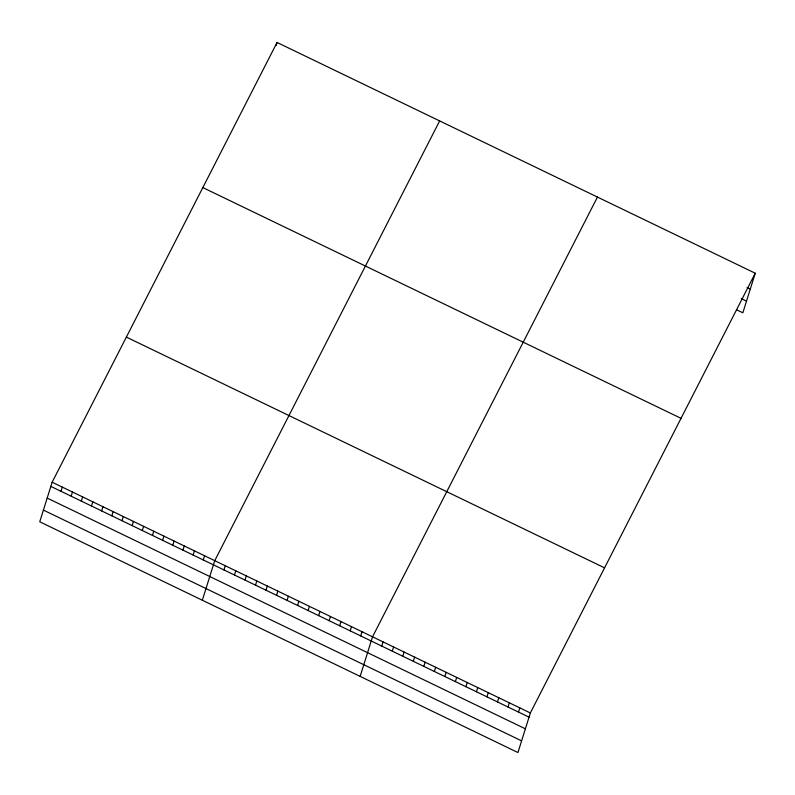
<?xml version="1.0" encoding="UTF-8"?>
<svg xmlns="http://www.w3.org/2000/svg" width="795" height="795" viewBox="0 0 795 795"><rect width="100%" height="100%" fill="white"/><g stroke="black" fill="none" stroke-linecap="round" stroke-linejoin="round"><path stroke-width="1.19" d="M52.152 482.207L39.75 521.778L517.943 752.537L530.344 712.966L755.25 273.222L277.058 42.463L52.152 482.207L530.344 712.966M61.006 491.29L62.308 487.116M71.162 496.199L72.474 492.016M81.329 501.098L82.63 496.925M91.485 506.008L92.796 501.824M101.651 510.907L102.962 506.733M111.807 515.816L113.119 511.632M121.973 520.715L123.285 516.531M276.074 45.603L277.058 42.463M132.129 525.624L133.441 521.441M142.295 530.523L143.607 526.34M152.461 535.423L153.763 531.249M162.617 540.332L163.929 536.148M172.783 545.231L174.085 541.057M182.939 550.14L184.251 545.956M193.106 555.039L194.417 550.856M203.262 559.948L204.573 555.765M202.337 600.235L214.739 560.664L439.645 120.92M223.942 569.926L225.253 565.742M234.465 575.004L235.777 570.82M244.989 580.082L246.301 575.898M255.503 585.16L256.815 580.976M266.027 590.228L267.339 586.054M276.551 595.306L277.862 591.132M287.065 600.384L288.376 596.2M297.588 605.462L298.9 601.278M308.112 610.54L309.414 606.356M318.626 615.618L319.938 611.434M329.15 620.696L330.462 616.513M339.674 625.764L340.976 621.591M350.188 630.842L351.499 626.669M360.711 635.92L362.023 631.737M360.145 676.386L372.537 636.815L597.443 197.071M381.749 646.077L383.061 641.893M392.273 651.155L393.585 646.971M402.787 656.233L404.099 652.049M413.311 661.301L414.622 657.127M423.834 666.379L425.146 662.205M434.348 671.457L435.66 667.273M444.872 676.535L446.184 672.351M455.396 681.613L456.698 677.429M465.91 686.691L467.222 682.507M476.434 691.769L477.745 687.586M486.957 696.837L488.259 692.664M497.471 701.915L498.783 697.742M507.995 706.994L509.307 702.81M518.519 712.072L519.821 707.888M755.25 273.222L742.848 312.793L736.538 309.742M747.121 287.561L750.281 289.082M741.248 298.572L746.505 301.116M202.834 187.58L681.027 418.339M126.365 337.09L604.568 567.849M50.84 486.391L529.033 717.15M47.183 498.067L525.376 728.826M43.407 510.102L521.6 740.861"/></g></svg>
